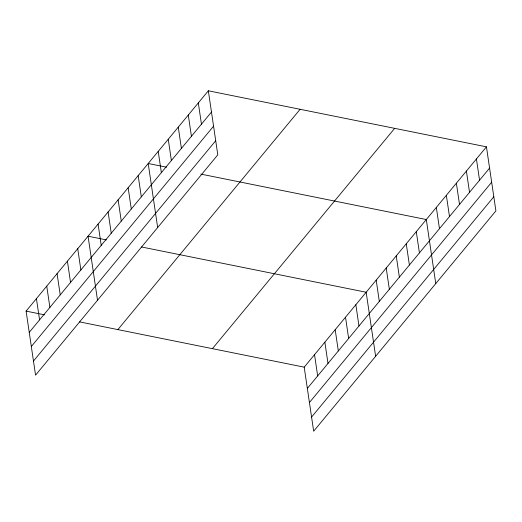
<?xml version="1.0" encoding="UTF-8"?>
<svg xmlns="http://www.w3.org/2000/svg" width="522" height="522" viewBox="0 0 522 522"><rect width="100%" height="100%" fill="white"/><g stroke="black" fill="none" stroke-linecap="round" stroke-linejoin="round"><path stroke-width="0.78" d="M208.337 90.795L217.798 154.845L35.555 375.161L26.1 311.112L208.337 90.795L486.445 146.839L495.9 210.888L313.663 431.205L304.202 367.155L486.445 146.839M29.239 332.364L211.475 112.047M31.327 346.491L213.563 126.174M33.473 361.041L215.71 140.725M117.874 329.604L300.111 109.294M212.428 348.657L394.665 128.347M307.341 388.407L489.577 168.091M309.429 402.527L491.665 182.211M311.575 417.078L493.812 196.761M166.557 167.203L148.202 163.503L157.657 227.553M200.872 174.113L426.304 219.54L435.759 283.59M106.416 239.905L88.061 236.205L97.516 300.254M141.527 246.978L366.163 292.248L375.625 356.298M26.1 311.112L44.455 314.812M79.566 321.885L304.202 367.155M476.416 158.956L479.555 180.207M466.394 171.072L469.532 192.324M456.372 183.189L459.51 204.441M446.349 195.306L449.488 216.558M436.327 207.423L439.465 228.675M416.282 231.657L419.42 252.909M406.26 243.774L409.398 265.026M396.237 255.897L399.369 277.143M386.208 268.014L389.347 289.26M376.186 280.131L379.324 301.383M355.841 304.731L358.979 325.982M345.512 317.213L348.65 338.465M335.183 329.702L338.321 350.954M324.86 342.184L327.999 363.436M314.531 354.666L317.67 375.918M198.314 102.919L201.453 124.164M188.292 115.036L191.43 136.288M178.27 127.153L181.408 148.405M168.247 139.27L171.386 160.522M158.225 151.387L161.363 172.638M138.173 175.62L141.312 196.872M128.151 187.737L131.29 208.989M118.129 199.854L121.267 221.106M108.106 211.971L111.245 233.223M98.084 224.088L101.222 245.34M77.732 248.687L80.871 269.939M67.41 261.176L70.548 282.428M57.081 273.658L60.219 294.91M46.752 286.141L49.89 307.393M36.429 298.63L39.568 319.882"/></g></svg>
